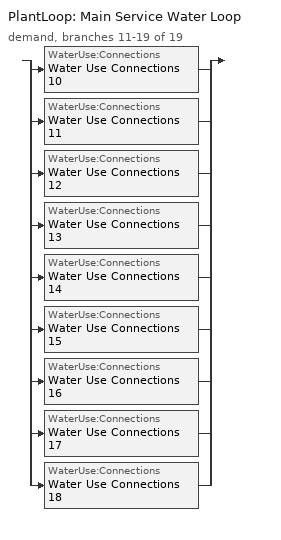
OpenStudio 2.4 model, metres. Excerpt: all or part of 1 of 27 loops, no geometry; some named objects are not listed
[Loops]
PlantLoop 'Main Service Water Loop'
 demand, branches 11-19 of 19: split
  | WaterUse:Connections 'Water Use Connections 10'
  | WaterUse:Connections 'Water Use Connections 11'
  | WaterUse:Connections 'Water Use Connections 12'
  | WaterUse:Connections 'Water Use Connections 13'
  | WaterUse:Connections 'Water Use Connections 14'
  | WaterUse:Connections 'Water Use Connections 15'
  | WaterUse:Connections 'Water Use Connections 16'
  | WaterUse:Connections 'Water Use Connections 17'
  | WaterUse:Connections 'Water Use Connections 18'
[WaterUse:Connections]
Name | Water Use Equipment Name 1
Water Use Connections 10 | Kitchen_zn_1_flr_1 Service Water Use 0.08gal/min
Water Use Connections 11 | Library_media_center_zn_1_flr_1 Service Water Use 0.15gal/min
Water Use Connections 12 | Mult_class_1_pod_1_zn_1_flr_1 Service Water Use 0.35gal/min
Water Use Connections 13 | Mult_class_1_pod_2_zn_1_flr_1 Service Water Use 0.35gal/min
Water Use Connections 14 | Mult_class_1_pod_3_zn_1_flr_1 Service Water Use 0.35gal/min
Water Use Connections 15 | Mult_class_2_pod_1_zn_1_flr_1 Service Water Use 0.35gal/min
Water Use Connections 16 | Mult_class_2_pod_2_zn_1_flr_1 Service Water Use 0.35gal/min
Water Use Connections 17 | Mult_class_2_pod_3_zn_1_flr_1 Service Water Use 0.23gal/min
Water Use Connections 18 | Offices_zn_1_flr_1 Service Water Use 0.17gal/min
[WaterUse:Equipment:Definition]
Name | Peak Flow Rate {m3/s} | Target Temperature Schedule | Sensible Fraction Schedule | Latent Fraction Schedule
Kitchen_zn_1_flr_1 Service Water Use Def 0.08gal/min | 5.35372e-06 | Schedule Ruleset 32 | Schedule Ruleset 30 | Schedule Ruleset 31
Library_media_center_zn_1_flr_1 Service Water Use Def 0.15gal/min | 9.53632e-06 | Schedule Ruleset 35 | Schedule Ruleset 33 | Schedule Ruleset 34
Mult_class_1_pod_1_zn_1_flr_1 Service Water Use Def 0.35gal/min | 2.19566e-05 | Schedule Ruleset 38 | Schedule Ruleset 36 | Schedule Ruleset 37
Mult_class_1_pod_2_zn_1_flr_1 Service Water Use Def 0.35gal/min | 2.19566e-05 | Schedule Ruleset 41 | Schedule Ruleset 39 | Schedule Ruleset 40
Mult_class_1_pod_3_zn_1_flr_1 Service Water Use Def 0.35gal/min | 2.19566e-05 | Schedule Ruleset 44 | Schedule Ruleset 42 | Schedule Ruleset 43
Mult_class_2_pod_1_zn_1_flr_1 Service Water Use Def 0.35gal/min | 2.19566e-05 | Schedule Ruleset 47 | Schedule Ruleset 45 | Schedule Ruleset 46
Mult_class_2_pod_2_zn_1_flr_1 Service Water Use Def 0.35gal/min | 2.19566e-05 | Schedule Ruleset 50 | Schedule Ruleset 48 | Schedule Ruleset 49
Mult_class_2_pod_3_zn_1_flr_1 Service Water Use Def 0.23gal/min | 1.44997e-05 | Schedule Ruleset 53 | Schedule Ruleset 51 | Schedule Ruleset 52
Offices_zn_1_flr_1 Service Water Use Def 0.17gal/min | 1.05401e-05 | Schedule Ruleset 56 | Schedule Ruleset 54 | Schedule Ruleset 55
[WaterUse:Equipment]
Name | Water Use Equipment Definition | Space | Flow Rate Fraction Schedule
Kitchen_zn_1_flr_1 Service Water Use 0.08gal/min | Kitchen_zn_1_flr_1 Service Water Use Def 0.08gal/min | Kitchen_ZN_1_FLR_1 | NECB-B-Service Water Heating
Library_media_center_zn_1_flr_1 Service Water Use 0.15gal/min | Library_media_center_zn_1_flr_1 Service Water Use Def 0.15gal/min | Library_Media_Center_ZN_1_FLR_1 | NECB-C-Service Water Heating
Mult_class_1_pod_1_zn_1_flr_1 Service Water Use 0.35gal/min | Mult_class_1_pod_1_zn_1_flr_1 Service Water Use Def 0.35gal/min | Mult_Class_1_Pod_1_ZN_1_FLR_1 | NECB-D-Service Water Heating
Mult_class_1_pod_2_zn_1_flr_1 Service Water Use 0.35gal/min | Mult_class_1_pod_2_zn_1_flr_1 Service Water Use Def 0.35gal/min | Mult_Class_1_Pod_2_ZN_1_FLR_1 | NECB-D-Service Water Heating
Mult_class_1_pod_3_zn_1_flr_1 Service Water Use 0.35gal/min | Mult_class_1_pod_3_zn_1_flr_1 Service Water Use Def 0.35gal/min | Mult_Class_1_Pod_3_ZN_1_FLR_1 | NECB-D-Service Water Heating
Mult_class_2_pod_1_zn_1_flr_1 Service Water Use 0.35gal/min | Mult_class_2_pod_1_zn_1_flr_1 Service Water Use Def 0.35gal/min | Mult_Class_2_Pod_1_ZN_1_FLR_1 | NECB-D-Service Water Heating
Mult_class_2_pod_2_zn_1_flr_1 Service Water Use 0.35gal/min | Mult_class_2_pod_2_zn_1_flr_1 Service Water Use Def 0.35gal/min | Mult_Class_2_Pod_2_ZN_1_FLR_1 | NECB-D-Service Water Heating
Mult_class_2_pod_3_zn_1_flr_1 Service Water Use 0.23gal/min | Mult_class_2_pod_3_zn_1_flr_1 Service Water Use Def 0.23gal/min | Mult_Class_2_Pod_3_ZN_1_FLR_1 | NECB-D-Service Water Heating
Offices_zn_1_flr_1 Service Water Use 0.17gal/min | Offices_zn_1_flr_1 Service Water Use Def 0.17gal/min | Offices_ZN_1_FLR_1 | NECB-A-Service Water Heating
[AvailabilityManager:NightCycle] Control Type=CycleOnAny; Thermostat Tolerance {deltaC}=1; Cycling Run Time {s}=3600
Availability Manager Night Cycle 1; Availability Manager Night Cycle 2; Availability Manager Night Cycle 3; Availability Manager Night Cycle 4; Availability Manager Night Cycle 5; Availability Manager Night Cycle 6; Availability Manager Night Cycle 7; Availability Manager Night Cycle 8; Availability Manager Night Cycle 9; Availability Manager Night Cycle 10; Availability Manager Night Cycle 11; Availability Manager Night Cycle 12; Availability Manager Night Cycle 13; Availability Manager Night Cycle 14; Availability Manager Night Cycle 15; Availability Manager Night Cycle 16; Availability Manager Night Cycle 17; Availability Manager Night Cycle 18; Availability Manager Night Cycle 19; Availability Manager Night Cycle 20; Availability Manager Night Cycle 21; Availability Manager Night Cycle 22; Availability Manager Night Cycle 23; Availability Manager Night Cycle 24
[Schedule:Ruleset]
Name | Default Day Schedule
NECB-C-Service Water Heating | NECB-C-Service Water Heating Default
NECB-D-Service Water Heating | NECB-D-Service Water Heating Default
NECB-B-Service Water Heating | NECB-B-Service Water Heating Default
Schedule Ruleset 30 | Schedule Day 32
Schedule Ruleset 31 | Schedule Day 33
Schedule Ruleset 32 | Schedule Day 34
Schedule Ruleset 33 | Schedule Day 35
Schedule Ruleset 34 | Schedule Day 36
Schedule Ruleset 35 | Schedule Day 37
Schedule Ruleset 36 | Schedule Day 38
Schedule Ruleset 37 | Schedule Day 39
Schedule Ruleset 38 | Schedule Day 40
Schedule Ruleset 39 | Schedule Day 41
Schedule Ruleset 40 | Schedule Day 42
Schedule Ruleset 41 | Schedule Day 43
Schedule Ruleset 42 | Schedule Day 44
Schedule Ruleset 43 | Schedule Day 45
Schedule Ruleset 44 | Schedule Day 46
Schedule Ruleset 45 | Schedule Day 47
Schedule Ruleset 46 | Schedule Day 48
Schedule Ruleset 47 | Schedule Day 49
Schedule Ruleset 48 | Schedule Day 50
Schedule Ruleset 49 | Schedule Day 51
Schedule Ruleset 50 | Schedule Day 52
Schedule Ruleset 51 | Schedule Day 53
Schedule Ruleset 52 | Schedule Day 54
Schedule Ruleset 53 | Schedule Day 55
Schedule Ruleset 54 | Schedule Day 56
Schedule Ruleset 55 | Schedule Day 57
Schedule Ruleset 56 | Schedule Day 58
NECB-A-Service Water Heating | NECB-A-Service Water Heating Default
[Schedule:Day]
NECB-C-Service Water Heating Default; NECB-C-Service Water Heating Default|Wkdy Day: 8, 0, 0.05, 9, 0, 0.1, 10, 0, 0.2, 11, 0, 0.3, 12, 0, 0.4, 16, 0, 0.8, 17, 0, 0.6, 18, 0, 0.4, 19, 0, 0.3, 21, 0, 0.2, 24, 0, 0.05
NECB-C-Service Water Heating Sat Day: 8, 0, 0.05, 9, 0, 0.1, 10, 0, 0.2, 11, 0, 0.3, 12, 0, 0.5, 16, 0, 0.9, 17, 0, 0.7, 18, 0, 0.5, 19, 0, 0.3, 21, 0, 0.2, 24, 0, 0.05
NECB-C-Service Water Heating Sun|Hol Day: 8, 0, 0.05, 9, 0, 0.1, 10, 0, 0.2, 11, 0, 0.3, 12, 0, 0.5, 17, 0, 0.9, 18, 0, 0.5, 19, 0, 0.3, 24, 0, 0.05
NECB-D-Service Water Heating Default; NECB-D-Service Water Heating Default|Wkdy Day: 8, 0, 0.05, 10, 0, 0.5, 16, 0, 0.9, 17, 0, 0.7, 18, 0, 0.3, 21, 0, 0.5, 22, 0, 0.3, 24, 0, 0.05
NECB-D-Service Water Heating Sat Day; NECB-D-Service Water Heating Sun|Hol Day; Schedule Day 33; Schedule Day 36; Schedule Day 39; Schedule Day 42; Schedule Day 45; Schedule Day 48; Schedule Day 51; Schedule Day 54; Schedule Day 57; NECB-A-Service Water Heating Sat Day; NECB-A-Service Water Heating Sun|Hol Day: 24, 0, 0.05
NECB-B-Service Water Heating Default; NECB-B-Service Water Heating Default|Wkdy Day: 1, 0, 0.6, 2, 0, 0.5, 9, 0, 0.05, 11, 0, 0.7, 12, 0, 0.4, 13, 0, 0.5, 15, 0, 0.6, 16, 0, 0.4, 18, 0, 0.3, 19, 0, 0.4, 20, 0, 0.5, 22, 0, 0.8, 24, 0, 0.9
NECB-B-Service Water Heating Sat Day: 1, 0, 0.7, 2, 0, 0.6, 9, 0, 0.05, 11, 0, 0.7, 12, 0, 0.4, 13, 0, 0.5, 15, 0, 0.6, 16, 0, 0.4, 18, 0, 0.3, 19, 0, 0.4, 20, 0, 0.5, 22, 0, 0.8, 24, 0, 0.9
NECB-B-Service Water Heating Sun|Hol Day: 1, 0, 0.5, 2, 0, 0.6, 9, 0, 0.05, 11, 0, 0.7, 12, 0, 0.4, 13, 0, 0.5, 15, 0, 0.6, 16, 0, 0.4, 18, 0, 0.3, 19, 0, 0.4, 20, 0, 0.5, 22, 0, 0.8, 24, 0, 0.5
Schedule Day 32; Schedule Day 35; Schedule Day 38; Schedule Day 41; Schedule Day 44; Schedule Day 47; Schedule Day 50; Schedule Day 53; Schedule Day 56: 24, 0, 0.2
Schedule Day 34; Schedule Day 37; Schedule Day 40; Schedule Day 43; Schedule Day 46; Schedule Day 49; Schedule Day 52; Schedule Day 55; Schedule Day 58: 24, 0, 60
NECB-A-Service Water Heating Default; NECB-A-Service Water Heating Default|Wkdy Day: 7, 0, 0.05, 8, 0, 0.1, 10, 0, 0.5, 16, 0, 0.9, 17, 0, 0.7, 18, 0, 0.5, 19, 0, 0.3, 22, 0, 0.2, 24, 0, 0.05
[Schedule:Rule] Date Specification Type=DateRange; Start Month=1; Start Day=1; End Month=12; End Day=31
Name | Schedule Ruleset | Rule Order | Day Schedule | Apply Monday | Apply Tuesday | Apply Wednesday | Apply Thursday | Apply Friday | Apply Saturday | Apply Sunday
Schedule Rule 62 | NECB-C-Service Water Heating | 2 | NECB-C-Service Water Heating Default|Wkdy Day | Yes | Yes | Yes | Yes | Yes
Schedule Rule 63 | NECB-C-Service Water Heating | 1 | NECB-C-Service Water Heating Sat Day |  |  |  |  |  | Yes
Schedule Rule 64 | NECB-C-Service Water Heating | 0 | NECB-C-Service Water Heating Sun|Hol Day |  |  |  |  |  |  | Yes
Schedule Rule 65 | NECB-D-Service Water Heating | 2 | NECB-D-Service Water Heating Default|Wkdy Day | Yes | Yes | Yes | Yes | Yes
Schedule Rule 66 | NECB-D-Service Water Heating | 1 | NECB-D-Service Water Heating Sat Day |  |  |  |  |  | Yes
Schedule Rule 67 | NECB-D-Service Water Heating | 0 | NECB-D-Service Water Heating Sun|Hol Day |  |  |  |  |  |  | Yes
Schedule Rule 68 | NECB-B-Service Water Heating | 2 | NECB-B-Service Water Heating Default|Wkdy Day | Yes | Yes | Yes | Yes | Yes
Schedule Rule 69 | NECB-B-Service Water Heating | 1 | NECB-B-Service Water Heating Sat Day |  |  |  |  |  | Yes
Schedule Rule 70 | NECB-B-Service Water Heating | 0 | NECB-B-Service Water Heating Sun|Hol Day |  |  |  |  |  |  | Yes
Schedule Rule 71 | NECB-A-Service Water Heating | 2 | NECB-A-Service Water Heating Default|Wkdy Day | Yes | Yes | Yes | Yes | Yes
Schedule Rule 72 | NECB-A-Service Water Heating | 1 | NECB-A-Service Water Heating Sat Day |  |  |  |  |  | Yes
Schedule Rule 73 | NECB-A-Service Water Heating | 0 | NECB-A-Service Water Heating Sun|Hol Day |  |  |  |  |  |  | Yes
